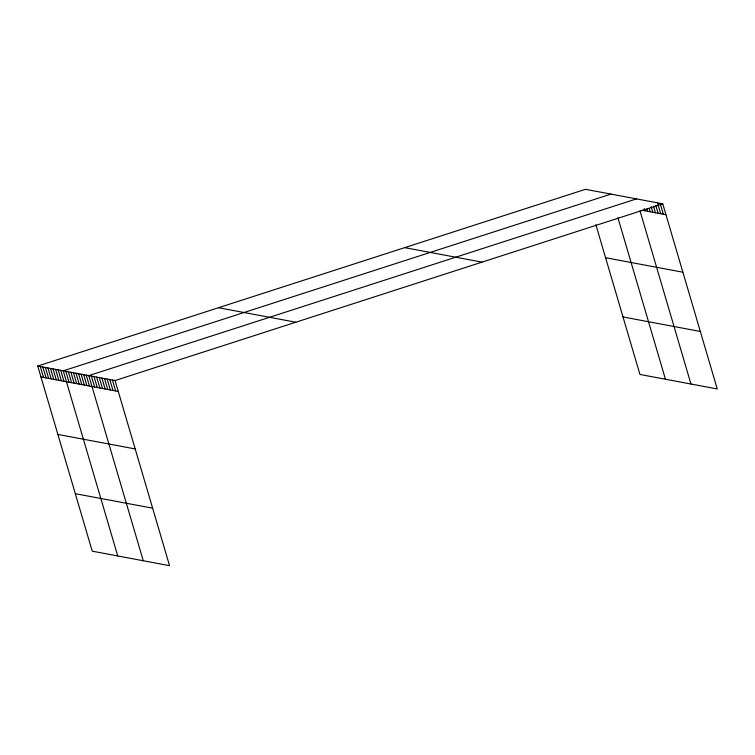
<?xml version="1.0" encoding="UTF-8"?>
<svg xmlns="http://www.w3.org/2000/svg" width="755" height="755" viewBox="0 0 755 755"><rect width="100%" height="100%" fill="white"/><g stroke="black" fill="none" stroke-linecap="round" stroke-linejoin="round"><path stroke-width="1.13" d="M37.75 366.052L115.062 380.548L169.554 565.684L92.242 551.178L37.75 366.052L585.446 189.316L662.758 203.822L717.25 388.948L639.938 374.452L595.865 224.697M610.965 194.101L63.26 370.837L117.752 555.963M636.474 198.886L88.779 375.622L143.261 560.748M115.062 380.548L662.758 203.822M642.307 210.277L665.967 214.713M605.576 257.71L682.888 272.215M404.708 247.64L482.02 262.136M623.017 316.949L700.329 331.454M218.488 307.729L295.809 322.225M40.959 376.943L118.271 391.439M57.88 434.436L135.192 448.942M75.311 493.685L152.633 508.181M660.134 203.321L663.343 214.222M657.501 202.831L660.71 213.722M655.84 205.605L658.086 213.231M653.528 206.2L655.453 212.74M651.225 206.804L652.82 212.249M649.234 208.484L650.197 211.749M646.922 209.078L647.563 211.258M644.298 208.588L644.94 210.768M639.995 210.843L690.967 384.021M617.93 217.77L665.448 379.236M112.438 380.058L115.638 390.948M109.805 379.567L113.014 390.458M107.182 379.067L110.381 389.957M104.549 378.576L107.757 389.467M101.925 378.085L105.124 388.976M99.292 377.594L102.501 388.485M96.668 377.094L99.868 387.995M94.035 376.603L97.244 387.494M91.402 376.113L94.611 387.004M86.23 375.141L89.43 386.031M83.673 374.659L86.882 385.55M81.125 374.187L84.334 385.078M78.577 373.706L81.776 384.597M76.019 373.225L79.228 384.116M73.471 372.743L76.68 383.644M70.923 372.272L74.122 383.162M68.365 371.79L71.574 382.681M65.817 371.309L69.026 382.2M60.711 370.356L63.92 381.247M58.163 369.875L61.363 380.765M55.606 369.403L58.814 380.293M53.058 368.921L56.266 379.812M50.51 368.44L53.709 379.331M47.952 367.959L51.161 378.859M45.404 367.487L48.613 378.378M42.856 367.005L46.055 377.896M40.298 366.524L43.507 377.415"/></g></svg>
